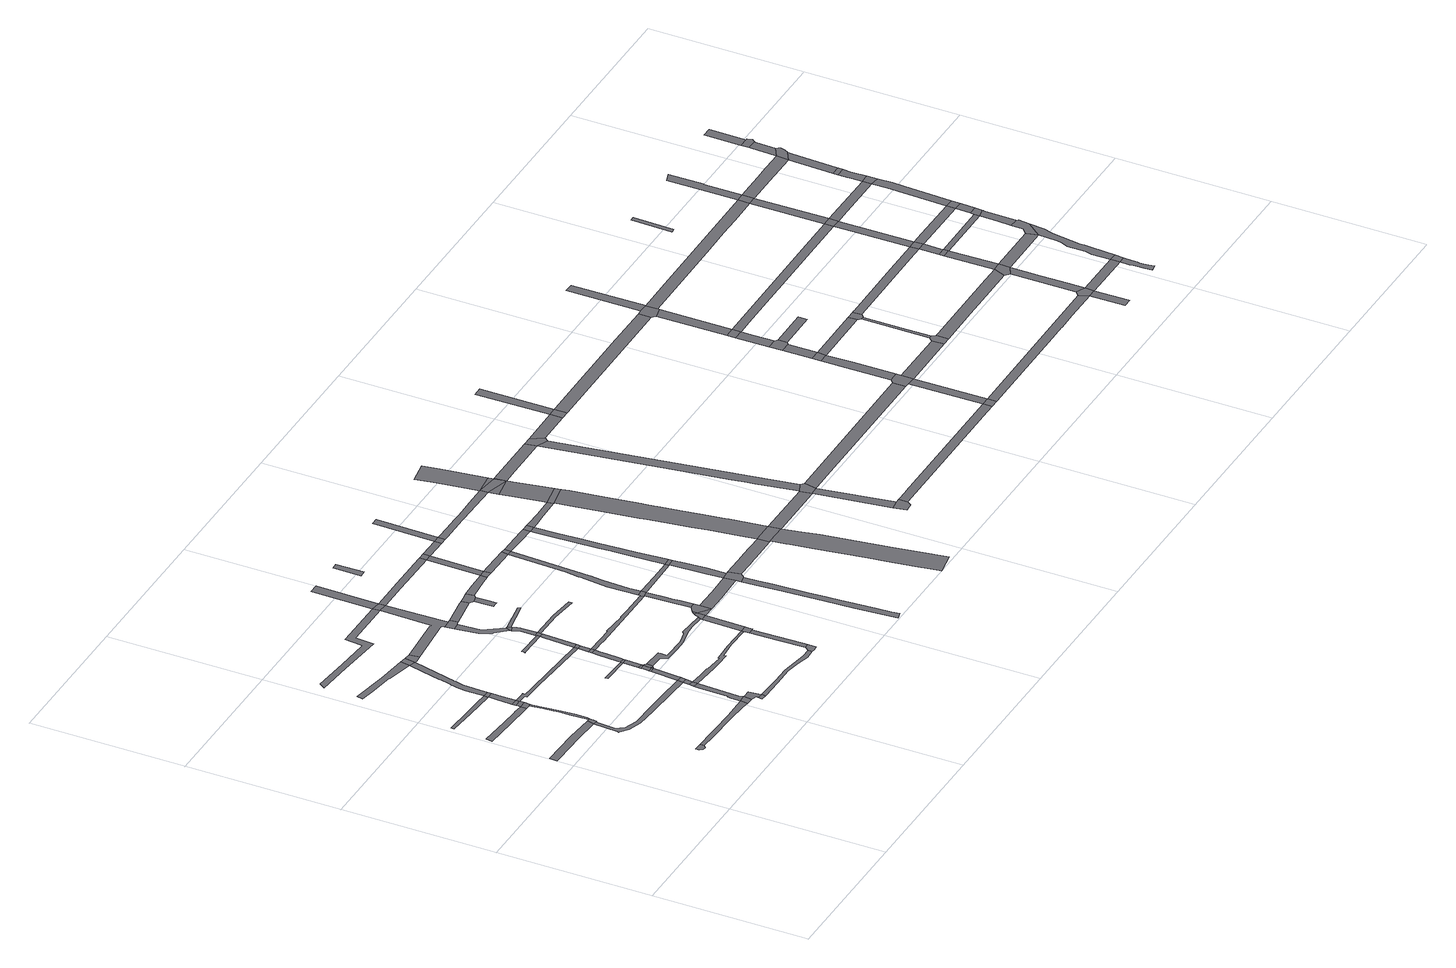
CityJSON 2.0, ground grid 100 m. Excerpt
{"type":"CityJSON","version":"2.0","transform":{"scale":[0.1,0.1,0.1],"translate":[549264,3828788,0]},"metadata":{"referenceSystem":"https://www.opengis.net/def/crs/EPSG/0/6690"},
"CityObjects":{
"road1":{"type":"Road","attributes":{"RoadStructureAttribute.sectionType":"1"},"geometry":[{"type":"MultiSurface","lod":"1","boundaries":[[[0,1,2,3,4,5,6,7,8,9,10]]]}]},
"road2":{"type":"Road","geometry":[{"type":"MultiSurface","lod":"1","boundaries":[[[11,12,13,14,15,16,17]]]}]},
"road3":{"type":"Road","attributes":{"RoadStructureAttribute.sectionType":"1"},"geometry":[{"type":"MultiSurface","lod":"1","boundaries":[[[18,19,20,21,22,23,24,25,26,27,28]]]}]},
"road4":{"type":"Road","attributes":{"RoadStructureAttribute.sectionType":"1"},"geometry":[{"type":"MultiSurface","lod":"1","boundaries":[[[29,30,31,32,33,34,35,36,37]]]}]},
"road5":{"type":"Road","geometry":[{"type":"MultiSurface","lod":"1","boundaries":[[[38,10,9,39,40,41,42,43,44]]]}]},
"road6":{"type":"Road","attributes":{"RoadStructureAttribute.sectionType":"1"},"geometry":[{"type":"MultiSurface","lod":"1","boundaries":[[[45,46,47,48,49,50,51,52,53,54,55,44,43]]]}]},
"road7":{"type":"Road","geometry":[{"type":"MultiSurface","lod":"1","boundaries":[[[28,27,51,50,56]]]}]},
"road8":{"type":"Road","attributes":{"RoadStructureAttribute.sectionType":"1"},"geometry":[{"type":"MultiSurface","lod":"1","boundaries":[[[57,58,59,60,61,17,16,62,63,64,65,66,67,68,69,70]]]}]},
"road9":{"type":"Road","attributes":{"RoadStructureAttribute.sectionType":"1"},"geometry":[{"type":"MultiSurface","lod":"1","boundaries":[[[71,72,28,56,73,74,75]]]}]},
"road10":{"type":"Road","geometry":[{"type":"MultiSurface","lod":"1","boundaries":[[[76,71,75,77]]]}]},
"road11":{"type":"Road","attributes":{"RoadStructureAttribute.sectionType":"1"},"geometry":[{"type":"MultiSurface","lod":"1","boundaries":[[[78,79,80,81,82,76,77,83,84,85]]]}]},
"road12":{"type":"Road","geometry":[{"type":"MultiSurface","lod":"1","boundaries":[[[37,36,78,85,86]]]}]},
"road13":{"type":"Road","attributes":{"RoadStructureAttribute.sectionType":"1"},"geometry":[{"type":"MultiSurface","lod":"1","boundaries":[[[87,88,89,90,91,92,93,94]]]}]},
"road14":{"type":"Road","attributes":{"RoadStructureAttribute.sectionType":"1"},"geometry":[{"type":"MultiSurface","lod":"1","boundaries":[[[9,95,96,97,98,99,100,101,102,103,104,105,106,107,108,109,110,39]]]}]},
"road15":{"type":"Road","attributes":{"RoadStructureAttribute.sectionType":"1"},"geometry":[{"type":"MultiSurface","lod":"1","boundaries":[[[93,111,112,113,114,115,116,117,118,119,120,121,37,86,122,123,124,125,126,127,128,129,130,131]]]}]},
"road16":{"type":"Road","geometry":[{"type":"MultiSurface","lod":"1","boundaries":[[[132,70,69,133]]]}]},
"road17":{"type":"Road","attributes":{"RoadStructureAttribute.sectionType":"1"},"geometry":[{"type":"MultiSurface","lod":"1","boundaries":[[[134,135,136,132,133,137,138,139,140,141]]]}]},
"road18":{"type":"Road","geometry":[{"type":"MultiSurface","lod":"1","boundaries":[[[140,142,143,141]]]}]},
"road19":{"type":"Road","attributes":{"RoadStructureAttribute.sectionType":"1"},"geometry":[{"type":"MultiSurface","lod":"1","boundaries":[[[144,145,146,147,148,149,70,132,150,151,152]]]}]},
"road20":{"type":"Road","geometry":[{"type":"MultiSurface","lod":"1","boundaries":[[[94,93,131,153]]]}]},
"road21":{"type":"Road","attributes":{"RoadStructureAttribute.sectionType":"1"},"geometry":[{"type":"MultiSurface","lod":"1","boundaries":[[[154,155,156,157,158,159,77,75,160,161,162,163,164,165]]]}]},
"road22":{"type":"Road","attributes":{"RoadStructureAttribute.sectionType":"1"},"geometry":[{"type":"MultiSurface","lod":"1","boundaries":[[[153,131,166,167,168]]]}]},
"road23":{"type":"Road","geometry":[{"type":"MultiSurface","lod":"1","boundaries":[[[169,144,152,170]]]}]},
"road24":{"type":"Road","attributes":{"RoadStructureAttribute.sectionType":"1"},"geometry":[{"type":"MultiSurface","lod":"1","boundaries":[[[102,169,170,171]]]}]},
"road25":{"type":"Road","attributes":{"RoadStructureAttribute.sectionType":"1"},"geometry":[{"type":"MultiSurface","lod":"1","boundaries":[[[172,173,174,175,176,177,178,179,180,181,182]]]}]},
"road26":{"type":"Road","geometry":[{"type":"MultiSurface","lod":"1","boundaries":[[[103,102,171,183]]]}]},
"road27":{"type":"Road","geometry":[{"type":"MultiSurface","lod":"1","boundaries":[[[184,185,186,187]]]}]},
"road28":{"type":"Road","attributes":{"RoadStructureAttribute.sectionType":"1"},"geometry":[{"type":"MultiSurface","lod":"1","boundaries":[[[188,103,183,189,190]]]}]},
"road29":{"type":"Road","attributes":{"RoadStructureAttribute.sectionType":"1"},"geometry":[{"type":"MultiSurface","lod":"1","boundaries":[[[191,192,188,190]]]}]},
"road30":{"type":"Road","geometry":[{"type":"MultiSurface","lod":"1","boundaries":[[[193,194,195,196,197,192,191,198]]]}]},
"road31":{"type":"Road","geometry":[{"type":"MultiSurface","lod":"1","boundaries":[[[191,190,199,198]]]}]},
"road32":{"type":"Road","attributes":{"RoadStructureAttribute.sectionType":"1"},"geometry":[{"type":"MultiSurface","lod":"1","boundaries":[[[200,195,194,201]]]}]},
"road33":{"type":"Road","attributes":{"RoadStructureAttribute.sectionType":"1"},"geometry":[{"type":"MultiSurface","lod":"1","boundaries":[[[202,203,194,193,198,199,204,205,206]]]}]},
"road34":{"type":"Road","attributes":{"RoadStructureAttribute.sectionType":"1"},"geometry":[{"type":"MultiSurface","lod":"1","boundaries":[[[207,200,201,208]]]}]},
"road35":{"type":"Road","geometry":[{"type":"MultiSurface","lod":"1","boundaries":[[[201,194,203]]]}]},
"road36":{"type":"Road","attributes":{"RoadStructureAttribute.sectionType":"1"},"geometry":[{"type":"MultiSurface","lod":"1","boundaries":[[[209,210,211,207,208,212]]]}]},
"road37":{"type":"Road","attributes":{"RoadStructureAttribute.sectionType":"1"},"geometry":[{"type":"MultiSurface","lod":"1","boundaries":[[[213,214,215,216,209,212,217,218,219,220]]]}]},
"road38":{"type":"Road","attributes":{"RoadStructureAttribute.sectionType":"1"},"geometry":[{"type":"MultiSurface","lod":"1","boundaries":[[[221,222,223,141,143,224,225,226,227,228,229]]]}]},
"road39":{"type":"Road","geometry":[{"type":"MultiSurface","lod":"1","boundaries":[[[230,213,220,231]]]}]},
"road40":{"type":"Road","geometry":[{"type":"MultiSurface","lod":"1","boundaries":[[[232,233,234,235,236,237]]]}]},
"road41":{"type":"Road","attributes":{"RoadStructureAttribute.sectionType":"1"},"geometry":[{"type":"MultiSurface","lod":"1","boundaries":[[[164,230,231,238]]]}]},
"road42":{"type":"Road","attributes":{"RoadStructureAttribute.sectionType":"1"},"geometry":[{"type":"MultiSurface","lod":"1","boundaries":[[[181,239,240,241,242,168,167,243,244,245,246,247,248,249]]]}]},
"road43":{"type":"Road","geometry":[{"type":"MultiSurface","lod":"1","boundaries":[[[165,164,238,250]]]}]},
"road44":{"type":"Road","attributes":{"RoadStructureAttribute.sectionType":"1"},"geometry":[{"type":"MultiSurface","lod":"1","boundaries":[[[251,252,253,254,255,256,170,152,257,258,259,260,261,262,263]]]}]},
"road45":{"type":"Road","attributes":{"RoadStructureAttribute.sectionType":"1"},"geometry":[{"type":"MultiSurface","lod":"1","boundaries":[[[236,264,165,250,265]]]}]},
"road46":{"type":"Road","geometry":[{"type":"MultiSurface","lod":"1","boundaries":[[[266,267,237,236,265,268]]]}]},
"road47":{"type":"Road","attributes":{"RoadStructureAttribute.sectionType":"1"},"geometry":[{"type":"MultiSurface","lod":"1","boundaries":[[[269,270,271,272,273,274,275,276,277,278,279,280]]]}]},
"road48":{"type":"Road","geometry":[{"type":"MultiSurface","lod":"1","boundaries":[[[245,244,271,270,281,282,283]]]}]},
"road49":{"type":"Road","attributes":{"RoadStructureAttribute.sectionType":"1"},"geometry":[{"type":"MultiSurface","lod":"1","boundaries":[[[284,285,286,287,288,289,290,267,266]]]}]},
"road50":{"type":"Road","geometry":[{"type":"MultiSurface","lod":"1","boundaries":[[[291,280,279,289,288,292]]]}]},
"road51":{"type":"Road","attributes":{"RoadStructureAttribute.sectionType":"1"},"geometry":[{"type":"MultiSurface","lod":"1","boundaries":[[[293,294,295,296,297,298,299,206,205,300,301,302,303,304,305,306,307,308,309,310]]]}]},
"road52":{"type":"Road","geometry":[{"type":"MultiSurface","lod":"1","boundaries":[[[182,181,249,311]]]}]},
"road53":{"type":"Road","geometry":[{"type":"MultiSurface","lod":"1","boundaries":[[[312,313,314,315,229,228,316,317]]]}]},
"road54":{"type":"Road","geometry":[{"type":"MultiSurface","lod":"1","boundaries":[[[318,319,320,321,291,292]]]}]},
"road55":{"type":"Road","attributes":{"RoadStructureAttribute.sectionType":"1"},"geometry":[{"type":"MultiSurface","lod":"1","boundaries":[[[322,323,283,282,324]]]}]},
"road56":{"type":"Road","attributes":{"RoadStructureAttribute.sectionType":"1"},"geometry":[{"type":"MultiSurface","lod":"1","boundaries":[[[325,326,182,311,327]]]}]},
"road57":{"type":"Road","attributes":{"RoadStructureAttribute.sectionType":"1"},"geometry":[{"type":"MultiSurface","lod":"1","boundaries":[[[328,329,330,331,332,266,268]]]}]},
"road58":{"type":"Road","attributes":{"RoadStructureAttribute.sectionType":"1"},"geometry":[{"type":"MultiSurface","lod":"1","boundaries":[[[333,334,335,336,313,312]]]}]},
"road59":{"type":"Road","attributes":{"RoadStructureAttribute.sectionType":"1"},"geometry":[{"type":"MultiSurface","lod":"1","boundaries":[[[337,338,339,340,341,231,220,342,343,344,345]]]}]},
"road60":{"type":"Road","geometry":[{"type":"MultiSurface","lod":"1","boundaries":[[[263,262,346,347,348,335,334,349,350,351,352]]]}]},
"road61":{"type":"Road","geometry":[{"type":"MultiSurface","lod":"1","boundaries":[[[353,354,355,356,357,358,359]]]}]},
"road62":{"type":"Road","attributes":{"RoadStructureAttribute.sectionType":"1"},"geometry":[{"type":"MultiSurface","lod":"1","boundaries":[[[360,361,362,263,352]]]}]},
"road63":{"type":"Road","geometry":[{"type":"MultiSurface","lod":"1","boundaries":[[[363,364,322,324,359,358,365]]]}]},
"road64":{"type":"Road","geometry":[{"type":"MultiSurface","lod":"1","boundaries":[[[366,367,368,369,310,309,361,360,370,371]]]}]},
"road65":{"type":"Road","geometry":[{"type":"MultiSurface","lod":"1","boundaries":[[[366,372,373,367,366,371]]]}]},
"road66":{"type":"Road","geometry":[{"type":"MultiSurface","lod":"1","boundaries":[[[374,371,370,360,375]]]}]},
"road67":{"type":"Road","attributes":{"RoadStructureAttribute.sectionType":"1"},"geometry":[{"type":"MultiSurface","lod":"1","boundaries":[[[376,377,311,249,378,379,380]]]}]},
"road68":{"type":"Road","attributes":{"RoadStructureAttribute.sectionType":"1"},"geometry":[{"type":"MultiSurface","lod":"1","boundaries":[[[381,382,383,384,385,372,366,371,374,375,386]]]}]},
"road69":{"type":"Road","attributes":{"RoadStructureAttribute.sectionType":"1"},"geometry":[{"type":"MultiSurface","lod":"1","boundaries":[[[387,388,389,363,365,390,391]]]}]},
"road70":{"type":"Road","geometry":[{"type":"MultiSurface","lod":"1","boundaries":[[[392,393,394,395]]]}]},
"road71":{"type":"Road","attributes":{"RoadStructureAttribute.sectionType":"1"},"geometry":[{"type":"MultiSurface","lod":"1","boundaries":[[[396,397,398,399,400,401,402,383,382]]]}]},
"road72":{"type":"Road","geometry":[{"type":"MultiSurface","lod":"1","boundaries":[[[403,404,405,345,344,400,399]]]}]},
"road73":{"type":"Road","geometry":[{"type":"MultiSurface","lod":"1","boundaries":[[[406,387,391,407,408]]]}]},
"road74":{"type":"Road","attributes":{"RoadStructureAttribute.sectionType":"1"},"geometry":[{"type":"MultiSurface","lod":"1","boundaries":[[[409,410,386,375,411,412,413,414]]]}]},
"road75":{"type":"Road","attributes":{"RoadStructureAttribute.sectionType":"1"},"geometry":[{"type":"MultiSurface","lod":"1","boundaries":[[[415,379,387,406]]]}]},
"road76":{"type":"Road","attributes":{"RoadStructureAttribute.sectionType":"1"},"geometry":[{"type":"MultiSurface","lod":"1","boundaries":[[[416,417,418,419,420,421,422,423,424,425,426,427,428,429,430,431,432]]]}]},
"road77":{"type":"Road","attributes":{"RoadStructureAttribute.sectionType":"1"},"geometry":[{"type":"MultiSurface","lod":"1","boundaries":[[[433,434,435,436,437,438,404,403,439,440,441,442,443,444,445,446]]]}]},
"road78":{"type":"Road","geometry":[{"type":"MultiSurface","lod":"1","boundaries":[[[380,379,415,447]]]}]},
"road79":{"type":"Road","attributes":{"RoadStructureAttribute.sectionType":"1"},"geometry":[{"type":"MultiSurface","lod":"1","boundaries":[[[448,449,403,399,450,451,452,453]]]}]},
"road80":{"type":"Road","attributes":{"RoadStructureAttribute.sectionType":"1"},"geometry":[{"type":"MultiSurface","lod":"1","boundaries":[[[454,455,406,408,433,456]]]}]},
"road81":{"type":"Road","attributes":{"RoadStructureAttribute.sectionType":"1"},"geometry":[{"type":"MultiSurface","lod":"1","boundaries":[[[447,415,457,458]]]}]},
"road82":{"type":"Road","geometry":[{"type":"MultiSurface","lod":"1","boundaries":[[[459,460,414,413,425,424,461,462]]]}]},
"road83":{"type":"Road","geometry":[{"type":"MultiSurface","lod":"1","boundaries":[[[456,433,446,463]]]}]},
"road84":{"type":"Road","attributes":{"RoadStructureAttribute.sectionType":"1"},"geometry":[{"type":"MultiSurface","lod":"1","boundaries":[[[464,465,466,467,468,469,470,414,460]]]}]},
"road85":{"type":"Road","geometry":[{"type":"MultiSurface","lod":"1","boundaries":[[[471,453,452,468,467]]]}]},
"road86":{"type":"Road","geometry":[{"type":"MultiSurface","lod":"1","boundaries":[[[458,457,472,473]]]}]},
"road87":{"type":"Road","attributes":{"RoadStructureAttribute.sectionType":"1"},"geometry":[{"type":"MultiSurface","lod":"1","boundaries":[[[474,458,473,475]]]}]},
"road88":{"type":"Road","attributes":{"RoadStructureAttribute.sectionType":"1"},"geometry":[{"type":"MultiSurface","lod":"1","boundaries":[[[476,477,463,446,478,479,480,481,482,483]]]}]},
"road89":{"type":"Road","attributes":{"RoadStructureAttribute.sectionType":"1"},"geometry":[{"type":"MultiSurface","lod":"1","boundaries":[[[482,484,485,486,487,488,489,490,491,453,471,492,493,494,495,496,497,498]]]}]},
"road90":{"type":"Road","attributes":{"RoadStructureAttribute.sectionType":"1"},"geometry":[{"type":"MultiSurface","lod":"1","boundaries":[[[499,500,462,461,501,502,503,504,505,506]]]}]},
"road91":{"type":"Road","geometry":[{"type":"MultiSurface","lod":"1","boundaries":[[[483,482,498,507]]]}]},
"road92":{"type":"Road","attributes":{"RoadStructureAttribute.sectionType":"1"},"geometry":[{"type":"MultiSurface","lod":"1","boundaries":[[[508,509,510,511,512,513,514,515,473,472,516,517,518,519,520,521,522]]]}]},
"road93":{"type":"Road","attributes":{"RoadStructureAttribute.sectionType":"1"},"geometry":[{"type":"MultiSurface","lod":"1","boundaries":[[[523,524,525,526,527,528,529,530,531,532,533,534,535,536,537,538]]]}]},
"road94":{"type":"Road","attributes":{"RoadStructureAttribute.sectionType":"1"},"geometry":[{"type":"MultiSurface","lod":"1","boundaries":[[[539,540,541,507,498,542,543,544,545]]]}]},
"road95":{"type":"Road","geometry":[{"type":"MultiSurface","lod":"1","boundaries":[[[546,506,505,523,538,547]]]}]},
"road96":{"type":"Road","attributes":{"RoadStructureAttribute.sectionType":"1"},"geometry":[{"type":"MultiSurface","lod":"1","boundaries":[[[548,549,550,551,552,553,554,555,556,557,558,559,560,561,562,563,564,565,566,567,568,546,547]]]}]},
"road97":{"type":"Road","attributes":{"RoadStructureAttribute.sectionType":"1"},"geometry":[{"type":"MultiSurface","lod":"1","boundaries":[[[522,521,569]]]}]},
"road98":{"type":"Road","geometry":[{"type":"MultiSurface","lod":"1","boundaries":[[[570,545,544,571,560,559]]]}]},
"road99":{"type":"Road","attributes":{"RoadStructureAttribute.sectionType":"1"},"geometry":[{"type":"MultiSurface","lod":"1","boundaries":[[[572,573,574,575,576,577,578,579,580,581,545,570]]]}]},
"road100":{"type":"Road","attributes":{"RoadStructureAttribute.sectionType":"1"},"geometry":[{"type":"MultiSurface","lod":"1","boundaries":[[[569,577,576]]]}]},
"road101":{"type":"Road","geometry":[{"type":"MultiSurface","lod":"1","boundaries":[[[522,569,576,582]]]}]},
"road102":{"type":"Road","attributes":{"RoadStructureAttribute.sectionType":"1"},"geometry":[{"type":"MultiSurface","lod":"1","boundaries":[[[583,522,582]]]}]},
"road103":{"type":"Road","attributes":{"RoadStructureAttribute.sectionType":"1"},"geometry":[{"type":"MultiSurface","lod":"1","boundaries":[[[584,585,586,587,588,589,590,522,583]]]}]},
"road104":{"type":"Road","attributes":{"RoadStructureAttribute.sectionType":"1"},"geometry":[{"type":"MultiSurface","lod":"1","boundaries":[[[591,547,538,592,593,594,595,596]]]}]},
"road105":{"type":"Road","attributes":{"RoadStructureAttribute.sectionType":"1"},"geometry":[{"type":"MultiSurface","lod":"1","boundaries":[[[597,582,576,598]]]}]},
"road106":{"type":"Road","geometry":[{"type":"MultiSurface","lod":"1","boundaries":[[[599,600,601,602,603,604]]]}]},
"road107":{"type":"Road","attributes":{"RoadStructureAttribute.sectionType":"1"},"geometry":[{"type":"MultiSurface","lod":"1","boundaries":[[[605,595,606,600,599]]]}]},
"road108":{"type":"Road","attributes":{"RoadStructureAttribute.sectionType":"1"},"geometry":[{"type":"MultiSurface","lod":"1","boundaries":[[[598,576,607,608,609,610,611,612]]]}]},
"road109":{"type":"Road","geometry":[{"type":"MultiSurface","lod":"1","boundaries":[[[613,596,595,605,614]]]}]},
"road110":{"type":"Road","attributes":{"RoadStructureAttribute.sectionType":"1"},"geometry":[{"type":"MultiSurface","lod":"1","boundaries":[[[611,615,616,617,618,619,620,621,622,623,596,613,624,625,626]]]}]},
"road111":{"type":"Road","geometry":[{"type":"MultiSurface","lod":"1","boundaries":[[[612,611,626,627,628,629]]]}]},
"road112":{"type":"Road","attributes":{"RoadStructureAttribute.sectionType":"1"},"geometry":[{"type":"MultiSurface","lod":"1","boundaries":[[[629,628,630,631]]]}]},
"road113":{"type":"Road","attributes":{"RoadStructureAttribute.sectionType":"1"},"geometry":[{"type":"MultiSurface","lod":"1","boundaries":[[[632,633,604,603,634,635,636]]]}]},
"road114":{"type":"Road","geometry":[{"type":"MultiSurface","lod":"1","boundaries":[[[637,631,630,638]]]}]},
"road115":{"type":"Road","attributes":{"RoadStructureAttribute.sectionType":"1"},"geometry":[{"type":"MultiSurface","lod":"1","boundaries":[[[614,605,639,640,641,642,643]]]}]},
"road116":{"type":"Road","attributes":{"RoadStructureAttribute.sectionType":"1"},"geometry":[{"type":"MultiSurface","lod":"1","boundaries":[[[644,631,637,645]]]}]},
"road117":{"type":"Road","geometry":[{"type":"MultiSurface","lod":"1","boundaries":[[[636,635,646,647]]]}]},
"road118":{"type":"Road","attributes":{"RoadStructureAttribute.sectionType":"1"},"geometry":[{"type":"MultiSurface","lod":"1","boundaries":[[[648,649,637,638,650,651]]]}]},
"road119":{"type":"Road","attributes":{"RoadStructureAttribute.sectionType":"1"},"geometry":[{"type":"MultiSurface","lod":"1","boundaries":[[[652,636,647,653]]]}]},
"road120":{"type":"Road","geometry":[{"type":"MultiSurface","lod":"1","boundaries":[[[654,655,643,642,656,652,653,657]]]}]},
"road121":{"type":"Road","attributes":{"RoadStructureAttribute.sectionType":"1"},"geometry":[{"type":"MultiSurface","lod":"1","boundaries":[[[658,659,655,654,660,661]]]}]},
"road122":{"type":"Road","geometry":[{"type":"MultiSurface","lod":"1","boundaries":[[[662,658,661,663]]]}]},
"road123":{"type":"Road","attributes":{"RoadStructureAttribute.sectionType":"1"},"geometry":[{"type":"MultiSurface","lod":"1","boundaries":[[[664,662,663,665]]]}]},
"road124":{"type":"Road","attributes":{"RoadStructureAttribute.sectionType":"1"},"geometry":[{"type":"MultiSurface","lod":"1","boundaries":[[[666,657,653,667,668]]]}]},
"road125":{"type":"Road","geometry":[{"type":"MultiSurface","lod":"1","boundaries":[[[669,664,665,670,671,672]]]}]},
"road126":{"type":"Road","attributes":{"RoadStructureAttribute.sectionType":"1"},"geometry":[{"type":"MultiSurface","lod":"1","boundaries":[[[673,669,672,674,675]]]}]},
"road127":{"type":"Road","geometry":[{"type":"MultiSurface","lod":"1","boundaries":[[[676,673,675,677]]]}]},
"road128":{"type":"Road","attributes":{"RoadStructureAttribute.sectionType":"1"},"geometry":[{"type":"MultiSurface","lod":"1","boundaries":[[[663,661,678,679,680,681,682]]]}]},
"road129":{"type":"Road","attributes":{"RoadStructureAttribute.sectionType":"1"},"geometry":[{"type":"MultiSurface","lod":"1","boundaries":[[[683,684,676,677]]]}]},
"road130":{"type":"Road","attributes":{"RoadStructureAttribute.sectionType":"1"},"geometry":[{"type":"MultiSurface","lod":"1","boundaries":[[[685,686,671,670]]]}]},
"road131":{"type":"Road","geometry":[{"type":"MultiSurface","lod":"1","boundaries":[[[651,650,687,684,683,688,689,690,691]]]}]},
"road132":{"type":"Road","geometry":[{"type":"MultiSurface","lod":"1","boundaries":[[[692,693,668,667,694,695]]]}]},
"road133":{"type":"Road","attributes":{"RoadStructureAttribute.sectionType":"1"},"geometry":[{"type":"MultiSurface","lod":"1","boundaries":[[[647,646,696,697,698,699,700,701]]]}]},
"road134":{"type":"Road","attributes":{"RoadStructureAttribute.sectionType":"1"},"geometry":[{"type":"MultiSurface","lod":"1","boundaries":[[[702,703,693,692,704,705,706]]]}]},
"road135":{"type":"Road","attributes":{"RoadStructureAttribute.sectionType":"1"},"geometry":[{"type":"MultiSurface","lod":"1","boundaries":[[[707,691,690,708,709]]]}]},
"road136":{"type":"Road","geometry":[{"type":"MultiSurface","lod":"1","boundaries":[[[682,681,710,702,706,711,712,713]]]}]},
"road137":{"type":"Road","attributes":{"RoadStructureAttribute.sectionType":"1"},"geometry":[{"type":"MultiSurface","lod":"1","boundaries":[[[714,715,695,694,716,717,718,719]]]}]},
"road138":{"type":"Road","attributes":{"RoadStructureAttribute.sectionType":"1"},"geometry":[{"type":"MultiSurface","lod":"1","boundaries":[[[720,721,677,675,722,723,724,725,726,727,728,729,730]]]}]},
"road139":{"type":"Road","attributes":{"RoadStructureAttribute.sectionType":"1"},"geometry":[{"type":"MultiSurface","lod":"1","boundaries":[[[731,732,733,734,735,713,712,736,737,738,739,740,741]]]}]},
"road140":{"type":"Road","attributes":{"RoadStructureAttribute.sectionType":"1"},"geometry":[{"type":"MultiSurface","lod":"1","boundaries":[[[700,742,743,744,745,746]]]}]},
"road141":{"type":"Road","geometry":[{"type":"MultiSurface","lod":"1","boundaries":[[[747,701,700,746,748]]]}]},
"road142":{"type":"Road","attributes":{"RoadStructureAttribute.sectionType":"1"},"geometry":[{"type":"MultiSurface","lod":"1","boundaries":[[[749,750,690,689,751,752,753,754,755,756]]]}]},
"road143":{"type":"Road","attributes":{"RoadStructureAttribute.sectionType":"1"},"geometry":[{"type":"MultiSurface","lod":"1","boundaries":[[[757,758,759,760,761,762,747,748]]]}]},
"road144":{"type":"Road","geometry":[{"type":"MultiSurface","lod":"1","boundaries":[[[763,719,718,762,761]]]}]},
"road145":{"type":"Road","attributes":{"RoadStructureAttribute.sectionType":"1"},"geometry":[{"type":"MultiSurface","lod":"1","boundaries":[[[748,746,764,765]]]}]},
"road146":{"type":"Road","attributes":{"RoadStructureAttribute.sectionType":"1"},"geometry":[{"type":"MultiSurface","lod":"1","boundaries":[[[766,767,768,769,719,763]]]}]},
"road147":{"type":"Road","geometry":[{"type":"MultiSurface","lod":"1","boundaries":[[[770,771,769,768]]]}]},
"road148":{"type":"Road","attributes":{"RoadStructureAttribute.sectionType":"1"},"geometry":[{"type":"MultiSurface","lod":"1","boundaries":[[[772,773,774,775,776,777]]]}]},
"road149":{"type":"Road","attributes":{"RoadStructureAttribute.sectionType":"1"},"geometry":[{"type":"MultiSurface","lod":"1","boundaries":[[[778,779,740,771,770]]]}]},
"road150":{"type":"Road","geometry":[{"type":"MultiSurface","lod":"1","boundaries":[[[741,740,779,780]]]}]},
"road151":{"type":"Road","attributes":{"RoadStructureAttribute.sectionType":"1"},"geometry":[{"type":"MultiSurface","lod":"1","boundaries":[[[764,781,782,783,784,785,786,787,788,789,790,791,792,793,794]]]}]},
"road152":{"type":"Road","attributes":{"RoadStructureAttribute.sectionType":"1"},"geometry":[{"type":"MultiSurface","lod":"1","boundaries":[[[763,761,795,796]]]}]},
"road153":{"type":"Road","geometry":[{"type":"MultiSurface","lod":"1","boundaries":[[[765,764,794,797]]]}]},
"road154":{"type":"Road","attributes":{"RoadStructureAttribute.sectionType":"1"},"geometry":[{"type":"MultiSurface","lod":"1","boundaries":[[[729,798,741,780,799]]]}]},
"road155":{"type":"Road","geometry":[{"type":"MultiSurface","lod":"1","boundaries":[[[730,729,799,800]]]}]},
"road156":{"type":"Road","attributes":{"RoadStructureAttribute.sectionType":"1"},"geometry":[{"type":"MultiSurface","lod":"1","boundaries":[[[801,770,768,802]]]}]},
"road157":{"type":"Road","attributes":{"RoadStructureAttribute.sectionType":"1"},"geometry":[{"type":"MultiSurface","lod":"1","boundaries":[[[803,804,805,806,807,808,809,810,811,812,795,813,814,815,816,817,818,765,797]]]}]},
"road158":{"type":"Road","attributes":{"RoadStructureAttribute.sectionType":"1"},"geometry":[{"type":"MultiSurface","lod":"1","boundaries":[[[819,780,779,820,821,822]]]}]},
"road159":{"type":"Road","attributes":{"RoadStructureAttribute.sectionType":"1"},"geometry":[{"type":"MultiSurface","lod":"1","boundaries":[[[823,755,730,800]]]}]},
"road160":{"type":"Road","geometry":[{"type":"MultiSurface","lod":"1","boundaries":[[[824,825,796,795,812,826,827]]]}]},
"road161":{"type":"Road","geometry":[{"type":"MultiSurface","lod":"1","boundaries":[[[828,756,755,823]]]}]},
"road162":{"type":"Road","attributes":{"RoadStructureAttribute.sectionType":"1"},"geometry":[{"type":"MultiSurface","lod":"1","boundaries":[[[829,830,831,802,832,833,834,824,827]]]}]},
"road163":{"type":"Road","attributes":{"RoadStructureAttribute.sectionType":"1"},"geometry":[{"type":"MultiSurface","lod":"1","boundaries":[[[835,836,837,838,839,840,756,828]]]}]},
"road164":{"type":"Road","attributes":{"RoadStructureAttribute.sectionType":"1"},"geometry":[{"type":"MultiSurface","lod":"1","boundaries":[[[800,799,841,842,843]]]}]},
"road165":{"type":"Road","geometry":[{"type":"MultiSurface","lod":"1","boundaries":[[[844,801,802,831,845]]]}]},
"road166":{"type":"Road","attributes":{"RoadStructureAttribute.sectionType":"1"},"geometry":[{"type":"MultiSurface","lod":"1","boundaries":[[[821,844,845,846]]]}]},
"road167":{"type":"Road","geometry":[{"type":"MultiSurface","lod":"1","boundaries":[[[822,821,846,847]]]}]},
"road168":{"type":"Road","attributes":{"RoadStructureAttribute.sectionType":"1"},"geometry":[{"type":"MultiSurface","lod":"1","boundaries":[[[842,848,822,847,849,850,851,852,853,854]]]}]},
"road169":{"type":"Road","attributes":{"RoadStructureAttribute.sectionType":"1"},"geometry":[{"type":"MultiSurface","lod":"1","boundaries":[[[855,856,828,823,857,858,859,860,861]]]}]},
"road170":{"type":"Road","geometry":[{"type":"MultiSurface","lod":"1","boundaries":[[[862,863,843,842,854]]]}]},
"road171":{"type":"Road","attributes":{"RoadStructureAttribute.sectionType":"1"},"geometry":[{"type":"MultiSurface","lod":"1","boundaries":[[[864,865,866,867,843,863,868,869]]]}]},
"road172":{"type":"Road","geometry":[{"type":"MultiSurface","lod":"1","boundaries":[[[870,864,869,871]]]}]},
"road173":{"type":"Road","attributes":{"RoadStructureAttribute.sectionType":"1"},"geometry":[{"type":"MultiSurface","lod":"1","boundaries":[[[872,873,874,860,870,871]]]}]},
"road174":{"type":"Road","geometry":[{"type":"MultiSurface","lod":"1","boundaries":[[[875,876,877,861,860,874,878,879]]]}]},
"road175":{"type":"Road","attributes":{"RoadStructureAttribute.sectionType":"1"},"geometry":[{"type":"MultiSurface","lod":"1","boundaries":[[[880,881,882,861,877,883,884]]]}]},
"road176":{"type":"Road","geometry":[{"type":"MultiSurface","lod":"1","boundaries":[[[885,880,884,886,887,888,889]]]}]},
"road177":{"type":"Road","attributes":{"RoadStructureAttribute.sectionType":"1"},"geometry":[{"type":"MultiSurface","lod":"1","boundaries":[[[890,885,889,891]]]}]}
},
"vertices":[
[273,1151,0],[261,1152,0],[11,1160,0],[8,1109,0],[29,1107,0],[269,1102,0],[283,1101,0],[431,1091,0],[433,1091,0],[442,1091,0],[455,1138,0],
[514,449,0],[473,451,0],[472,428,0],[486,411,0],[506,406,0],[524,424,0],[525,449,0],
[349,1551,0],[348,1551,0],[228,1560,0],[27,1575,0],[22,1534,0],[229,1519,0],[280,1515,0],[345,1511,0],[347,1511,0],[413,1508,0],[414,1546,0],
[340,1789,0],[224,1796,0],[42,1807,0],[37,1785,0],[224,1771,0],[317,1764,0],[410,1757,0],[419,1756,0],[420,1784,0],
[468,1137,0],[465,1089,0],[466,1089,0],[474,1088,0],[477,1112,0],[479,1137,0],[471,1137,0],
[481,1157,0],[485,1202,0],[482,1238,0],[475,1321,0],[460,1499,0],[460,1507,0],[445,1506,0],[456,1424,0],[461,1359,0],[463,1322,0],[466,1244,0],
[461,1545,0],
[985,439,0],[866,438,0],[701,443,0],[633,445,0],[546,448,0],[619,416,0],[632,416,0],[633,416,0],[832,408,0],[862,407,0],[963,401,0],[983,399,0],[1025,394,0],[1028,439,0],
[415,1577,0],[415,1558,0],[461,1557,0],[461,1568,0],[462,1577,0],
[415,1600,0],[461,1599,0],
[420,1756,0],[418,1687,0],[418,1684,0],[416,1644,0],[416,1620,0],[461,1609,0],[462,1692,0],[463,1756,0],
[463,1783,0],
[326,2396,0],[90,2436,0],[83,2395,0],[172,2380,0],[340,2353,0],[340,2348,0],[510,2306,0],[519,2369,0],
[430,935,0],[429,924,0],[433,920,0],[483,884,0],[570,854,0],[708,842,0],[925,830,0],[1054,821,0],[1058,857,0],[863,869,0],[743,875,0],[574,880,0],[484,912,0],[479,921,0],[471,936,0],[457,961,0],
[485,2207,0],[459,2091,0],[458,2086,0],[454,2070,0],[445,2024,0],[442,2014,0],[441,2011,0],[430,1966,0],[421,1909,0],[420,1875,0],[420,1790,0],[464,1869,0],[467,1924,0],[468,1944,0],[480,1997,0],[481,2002,0],[485,2022,0],[489,2047,0],[496,2070,0],[497,2076,0],[554,2293,0],
[1078,443,0],[1070,388,0],
[1140,382,0],[1134,442,0],[1093,442,0],[1083,386,0],[1107,382,0],[1109,382,0],[1107,365,0],[1142,361,0],
[1104,339,0],[1141,335,0],
[1046,746,0],[1041,705,0],[1038,525,0],[1034,524,0],[1033,508,0],[1030,475,0],[1073,463,0],[1071,475,0],[1081,742,0],
[564,2363,0],
[634,1573,0],[607,1575,0],[540,1580,0],[541,1591,0],[541,1595,0],[519,1596,0],[519,1572,0],[519,1557,0],[633,1553,0],[665,1551,0],[1098,1518,0],[1099,1544,0],
[567,2291,0],[613,2295,0],[608,2357,0],
[1049,779,0],[1085,775,0],
[1090,818,0],
[587,2760,0],[576,2655,0],[569,2642,0],[348,2660,0],[113,2683,0],[86,2645,0],[321,2622,0],[619,2593,0],[628,2713,0],[945,2712,0],[938,2756,0],
[1094,853,0],
[897,1244,0],[897,1226,0],[1080,1220,0],[1080,1235,0],
[1073,1037,0],[1097,887,0],[1106,1035,0],
[1107,1049,0],[1074,1048,0],
[1108,1065,0],[1111,1102,0],[1078,1101,0],[1077,1085,0],[1076,1067,0],[1108,1060,0],
[1120,1048,0],
[1079,1123,0],[1112,1114,0],
[1126,1092,0],[1120,1102,0],[1124,1053,0],[1128,1052,0],[1130,1092,0],
[1081,1220,0],[1115,1219,0],
[1082,1235,0],[1081,1231,0],[1081,1221,0],[1116,1234,0],
[1093,1424,0],[1091,1388,0],[1082,1252,0],[1082,1237,0],[1117,1261,0],[1122,1351,0],[1126,1388,0],[1127,1422,0],
[1607,324,0],[1430,353,0],[1310,355,0],[1286,334,0],[1429,332,0],[1522,316,0],[1604,296,0],[1669,297,0],[1669,323,0],
[1094,1449,0],[1127,1447,0],
[929,1794,0],[926,1782,0],[922,1771,0],[925,1771,0],[1112,1768,0],[1112,1788,0],
[1131,1516,0],
[938,2413,0],[938,2379,0],[924,2379,0],[922,2384,0],[954,2326,0],[957,2303,0],[1013,2309,0],[1008,2359,0],[1003,2673,0],[1003,2678,0],[1004,2707,0],
[1132,1542,0],
[1505,759,0],[1371,753,0],[1370,742,0],[1241,755,0],[1239,761,0],[1169,767,0],[1266,725,0],[1309,724,0],[1408,720,0],[1407,737,0],[1522,745,0],[1676,740,0],[1677,756,0],
[1112,1753,0],[1144,1766,0],
[1145,1799,0],[1112,1799,0],[1144,1779,0],
[1024,2102,0],[1012,2248,0],[963,2243,0],[964,2228,0],[984,2099,0],[986,2094,0],[1000,2066,0],[1001,2064,0],[1020,2028,0],[1026,2022,0],[1089,1952,0],[1107,1982,0],
[1020,2254,0],[1039,2257,0],[1031,2308,0],
[1142,1888,0],[1139,1908,0],[1135,1931,0],[1133,1941,0],[1125,1955,0],[1093,1942,0],[1111,1900,0],
[1118,1983,0],[1121,1961,0],
[1517,1055,0],[1505,1042,0],[1422,1023,0],[1272,1027,0],[1260,1029,0],[1263,1070,0],[1264,1085,0],[1210,1048,0],[1226,1027,0],[1239,1010,0],[1247,1006,0],[1259,1006,0],[1345,1005,0],[1424,1005,0],[1522,1024,0],[1584,1029,0],[1684,1021,0],[1691,1042,0],
[999,2749,0],
[1722,352,0],[1689,351,0],[1685,346,0],[1674,330,0],[1691,297,0],[1723,298,0],
[1324,1997,0],[1325,1998,0],[1322,2006,0],[1320,2015,0],
[1237,2336,0],[1211,2334,0],[1242,2289,0],
[943,3153,0],[943,3122,0],[1006,3153,0],
[1334,1778,0],[1505,1757,0],[1506,1768,0],[1506,1779,0],[1341,1798,0],
[1721,389,0],[1715,707,0],[1680,706,0],[1684,524,0],
[1574,1439,0],[1498,1444,0],[1497,1439,0],[1336,1451,0],[1336,1443,0],[1225,1421,0],[1225,1418,0],[1747,1416,0],[1745,1440,0],
[1678,739,0],[1680,739,0],[1680,729,0],[1718,707,0],[1724,707,0],[1725,738,0],[1725,755,0],
[1271,2183,0],[1273,2147,0],[1293,2147,0],[1313,2148,0],[1311,2203,0],[1307,2277,0],[1267,2269,0],
[1729,1013,0],[1684,1012,0],[1678,768,0],
[1315,2346,0],[1266,2339,0],[1322,2295,0],
[1730,1068,0],[1714,1079,0],[1704,1062,0],[1697,1041,0],[1730,1066,0],[1730,1067,0],
[1731,1099,0],[1723,1091,0],
[1731,1067,0],[1807,1013,0],
[1517,2749,0],[1240,2749,0],[1199,2706,0],[1528,2704,0],[1528,2749,0],
[1806,1090,0],[1804,1126,0],[1768,1125,0],[1767,1124,0],[1751,1114,0],[1806,1088,0],
[1526,2354,0],[1409,2351,0],[1331,2348,0],[1467,2309,0],[1524,2312,0],
[1215,2969,0],[1258,2969,0],[1258,3152,0],[1218,3149,0],
[1800,1215,0],[1798,1264,0],[1796,1295,0],[1790,1425,0],[1753,1416,0],[1759,1304,0],[1761,1266,0],
[1790,1455,0],[1747,1450,0],[1748,1442,0],
[1571,2357,0],[1532,2312,0],[1572,2312,0],
[2062,1089,0],[1959,1087,0],[1929,1011,0],[2109,1016,0],[2129,1016,0],[2121,1091,0],
[1575,2705,0],
[2239,75,0],[2232,164,0],[2218,370,0],[2218,371,0],[2210,487,0],[2203,587,0],[2189,814,0],[2183,900,0],[2178,990,0],[2132,980,0],[2138,899,0],[2152,721,0],[2159,604,0],[2167,469,0],[2179,274,0],[2197,9,0],[2244,21,0],
[1789,2309,0],[1773,1932,0],[1763,1844,0],[1762,1838,0],[1741,1649,0],[1747,1453,0],[1790,1458,0],[1787,1530,0],[1792,1710,0],[1799,1785,0],[1801,1820,0],[1803,1841,0],[1803,1842,0],[1827,2308,0],
[1576,2749,0],
[1950,1455,0],[1803,1455,0],[1803,1425,0],[1951,1428,0],[2100,1431,0],[2097,1456,0],
[1716,2356,0],[1623,2357,0],[1794,2352,0],
[1722,2703,0],[1723,2747,0],
[2187,1098,0],[2173,1098,0],[2205,1019,0],[2189,1098,0],
[1827,2352,0],
[2169,1225,0],[2158,1387,0],[2158,1391,0],[2155,1435,0],[2103,1431,0],[2103,1428,0],[2115,1201,0],
[2153,1460,0],
[1768,2702,0],[1768,2747,0],
[1727,3149,0],[1773,3150,0],
[2031,2348,0],[1954,2349,0],[1828,2308,0],[1894,2306,0],[1953,2304,0],[2050,2300,0],[2059,2300,0],[2060,2347,0],
[2060,2276,0],[2063,2190,0],[2069,2023,0],[2079,1868,0],[2084,1795,0],[2084,1784,0],[2088,1683,0],[2097,1463,0],[2151,1483,0],[2138,1656,0],[2133,1759,0],[2126,1891,0],[2117,2016,0],[2111,2152,0],[2104,2300,0],
[2391,1099,0],[2373,1098,0],[2311,1018,0],[2364,1018,0],[2382,1018,0],[2391,1019,0],[2575,1020,0],[2568,1095,0],
[2105,2346,0],
[2163,2745,0],[2067,2744,0],[2012,2744,0],[1992,2745,0],[1963,2745,0],[1934,2745,0],[1790,2747,0],[1780,2747,0],[1790,2702,0],[1939,2702,0],[1986,2702,0],[2003,2702,0],[2077,2701,0],[2308,2697,0],[2307,2745,0],
[2582,1020,0],[2598,928,0],[2600,903,0],[2622,771,0],[2675,439,0],[2693,330,0],[2720,160,0],[2737,49,0],[2743,13,0],[2744,2,0],[2892,27,0],[2859,219,0],[2836,361,0],[2769,795,0],[2748,905,0],[2724,1020,0],
[2233,2344,0],[2209,2344,0],[2157,2345,0],[2167,2302,0],[2234,2304,0],[2375,2308,0],[2369,2346,0],
[2568,1098,0],[2713,1099,0],
[2679,1335,0],[2676,1360,0],[2654,1511,0],[2638,1613,0],[2613,1762,0],[2613,1765,0],[2603,1830,0],[2598,1858,0],[2572,2028,0],[2561,2112,0],[2534,2289,0],[2525,2335,0],[2381,2308,0],[2395,2211,0],[2427,2011,0],[2459,1799,0],[2466,1754,0],[2491,1602,0],[2510,1488,0],[2526,1392,0],[2552,1200,0],
[2310,2697,0],
[2518,2373,0],[2379,2308,0],
[2498,2484,0],[2474,2599,0],[2474,2600,0],[2464,2652,0],[2463,2655,0],[2321,2632,0],[2334,2553,0],[2363,2395,0],[2363,2392,0],[2368,2347,0],
[2450,2729,0],
[2445,2765,0],
[2412,2988,0],[2400,3073,0],[2387,3160,0],[2243,3139,0],[2262,3024,0],[2283,2890,0],[2304,2761,0],
[2719,1099,0],[2726,1020,0],[3119,1022,0],[3126,1022,0],[3129,1022,0],[3118,1099,0],
[2452,2729,0],[2456,2729,0],
[3265,549,0],[3206,540,0],[3219,457,0],[3277,466,0],[3295,492,0],[3294,549,0],
[3188,1027,0],[3129,1020,0],
[2572,2656,0],[2573,2656,0],[2768,2657,0],[2858,2658,0],[2863,2658,0],[2853,2732,0],
[3182,1125,0],[3205,1109,0],
[2866,2640,0],[2993,1854,0],[2993,1853,0],[3051,1500,0],[3051,1499,0],[3066,1407,0],[3073,1362,0],[3115,1119,0],[3118,1101,0],[3181,1130,0],[3135,1408,0],[2940,2628,0],
[2944,2632,0],[2960,2652,0],[2911,2733,0],
[3190,2654,0],[3189,2735,0],
[3387,550,0],[3385,550,0],[4280,496,0],[4395,496,0],[4395,554,0],
[3248,2737,0],[3248,2654,0],
[3198,1028,0],[3203,1029,0],[3375,1029,0],[4358,1032,0],[4358,1116,0],
[3185,3215,0],[3246,3215,0],
[4454,496,0],[4453,554,0],
[4051,2741,0],[3259,2737,0],[4346,2660,0],[4347,2742,0],
[4390,1030,0],[4449,1028,0],
[4449,1139,0],[4381,1138,0],[4390,1032,0],[4450,1107,0],
[4376,1586,0],[4377,1420,0],[4445,1421,0],[4443,1586,0],
[4375,1643,0],[4446,1643,0],
[4374,1831,0],[4445,1831,0],
[4835,1108,0],[4848,1031,0],[4847,1108,0],
[4373,1916,0],[4462,1845,0],[4462,1905,0],[4444,1917,0],
[4372,2130,0],[4443,2050,0],[4442,2130,0],
[4372,2187,0],[4443,2188,0],
[4605,1587,0],[4606,1587,0],[4831,1589,0],[4851,1589,0],[4851,1646,0],
[4441,2653,0],[4368,2636,0],
[4724,1846,0],[4724,1906,0],
[4362,2643,0],[4441,2663,0],[4441,2666,0],[4439,2741,0],[4377,2743,0],
[4890,1132,0],[4865,1131,0],[4906,1031,0],[4905,1109,0],
[5175,499,0],[5302,500,0],[5304,500,0],[5439,500,0],[5666,501,0],[5639,562,0],
[4868,1570,0],[4868,1350,0],[4890,1148,0],[4886,1326,0],[4888,1568,0],
[4377,3221,0],[4439,2743,0],[4434,3219,0],
[4860,1580,0],[4899,1579,0],[4909,1589,0],[4908,1647,0],
[5551,1112,0],[4933,1109,0],[5193,1033,0],[5296,1034,0],[5636,1036,0],[5667,1112,0],
[5457,2195,0],[5455,2195,0],[4547,2131,0],[4726,2133,0],[4925,2135,0],[4926,2135,0],[5397,2137,0],[5398,2137,0],[5594,2138,0],[5654,2139,0],[5654,2197,0],
[5404,1650,0],[5403,1650,0],[4925,1647,0],[4922,1647,0],[4921,1647,0],[4914,1589,0],[4915,1589,0],[5547,1595,0],[5548,1595,0],[5661,1594,0],[5660,1652,0],
[5666,274,0],[5726,274,0],[5726,277,0],[5726,283,0],[5724,502,0],
[5667,590,0],[5726,559,0],
[5333,2749,0],[4646,2744,0],[5082,2671,0],[5309,2673,0],[5449,2674,0],[5450,2674,0],[5652,2676,0],[5652,2751,0],
[5726,676,0],[5726,723,0],[5724,846,0],[5724,890,0],[5724,1040,0],[5665,1009,0],
[5725,1116,0],
[6058,502,0],[6054,560,0],
[5721,1407,0],[5721,1430,0],[5721,1434,0],[5662,1433,0],
[5720,1466,0],[5662,1466,0],
[5189,2947,0],[5189,2946,0],[5203,2947,0],[5217,2948,0],[5222,3213,0],[5192,3211,0],
[5719,1487,0],[5718,1594,0],
[5715,1652,0],
[6056,437,0],[6058,413,0],[6062,343,0],[6064,299,0],[6065,297,0],[6109,304,0],[6102,343,0],[6097,373,0],[6096,385,0],[6097,397,0],[6098,412,0],[6100,448,0],[6101,459,0],[6103,500,0],
[6098,1043,0],[6078,1118,0],
[6107,557,0],
[5655,2065,0],[5713,2137,0],
[5713,2196,0],
[6124,1470,0],[6122,1435,0],
[6117,723,0],[6118,732,0],[6120,764,0],[6121,792,0],[6147,977,0],[6151,985,0],[6158,1008,0],[6164,1028,0],[6168,1042,0],[6177,1142,0],[6091,919,0],[6089,910,0],[6084,893,0],[6064,845,0],[6064,725,0],[6052,680,0],
[5810,1653,0],[6070,1593,0],[6129,1593,0],[6132,1651,0],
[5710,2676,0],
[6115,1227,0],[6112,1149,0],[6183,1215,0],[6176,1224,0],
[5711,2755,0],
[6181,1438,0],[6181,1442,0],[6181,1445,0],[6122,1433,0],[6123,1430,0],[6118,1310,0],
[5710,3001,0],[5710,3003,0],[5709,3228,0],[5651,3209,0],[5651,2986,0],[5651,2985,0],
[5772,2138,0],[6144,2137,0],[6142,2196,0],
[6125,1495,0],[6184,1493,0],
[6188,1590,0],
[6191,1648,0],
[6147,2039,0],[6198,1795,0],[6198,1796,0],[6205,1965,0],[6205,1966,0],[6209,2039,0],[6205,2130,0],
[5967,2756,0],[5958,2756,0],[5959,2676,0],[5967,2676,0],[6145,2676,0],[6153,2676,0],[6157,2756,0],
[6205,2131,0],[6202,2198,0],
[6140,2353,0],[6139,2316,0],[6140,2293,0],[6140,2264,0],[6198,2304,0],[6201,2351,0],
[6142,2386,0],[6204,2383,0],
[6204,2387,0],[6218,2694,0],[6219,2715,0],
[6239,2777,0],[6236,2781,0],[6223,2795,0],[6231,2741,0],[6243,2773,0],
[6165,2934,0],[6165,2915,0],[6157,2765,0],[6229,2924,0],[6229,2933,0],
[6166,2987,0],[6243,2950,0],[6247,2954,0],[6238,2986,0],[6229,2986,0],
[6168,3227,0],[6231,3226,0]
]}
